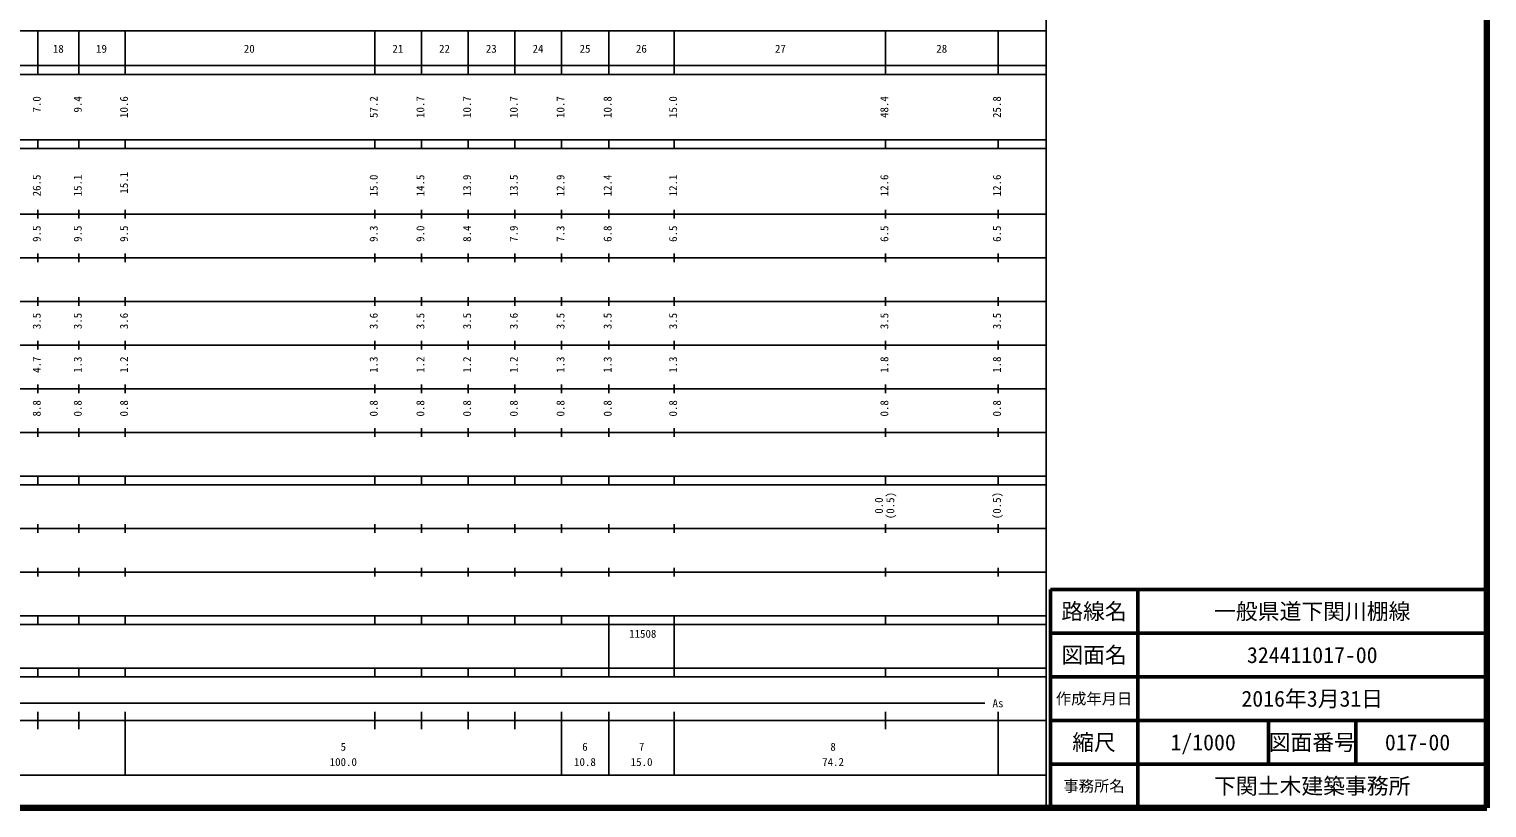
# Model space of a CAD drawing. Units: millimetres on the paper, enlarged 1000 times. Extents: x 40000 to 680000, y 20000 to 380000.
# Drawn here: x 346023 to 680000, y 20000 to 198357 of the extents above; entities that cross this region are included whole.
import ezdxf
from ezdxf.enums import TextEntityAlignment as Align

# ---------------------------------------------------------------- set-up
doc = ezdxf.new("R2010")
doc.units = ezdxf.units.MM
doc.header["$LTSCALE"] = 1000
for name, color, linetype, lineweight in [('M-TTL', 2, 'Continuous', 140), ('M-TTL-BAND', 7, 'Continuous', 25), ('M-TTL-FRAM', 2, 'Continuous', 50), ('M-TTL-LINE', 7, 'Continuous', 50)]:
    doc.layers.add(name, color=color, linetype=linetype, lineweight=lineweight)
doc.layers.add('M-TTL-TXT', color=7, linetype='Continuous')
doc.styles.add('ＭＳ ゴシック', font='')
doc.styles.get('ＭＳ ゴシック').set_extended_font_data('MS Gothic')

msp = doc.modelspace()

# ---------------------------------------------------------------- linework, layer by layer
at = {"layer": 'M-TTL'}
for p, q in [((680000, 20000), (680000, 380000)), ((40000, 20000), (680000, 20000))]:
    msp.add_line(p, q, dxfattribs=at)
at = {"layer": 'M-TTL-BAND'}
for p, q in [((579000, 20000), (579000, 370000)), ((68000, 198000), (579000, 198000)), ((348000, 188000), (348000, 198000)), ((357400, 188000), (357400, 198000)), ((368000, 188000), (368000, 198000)), ((425200, 188000), (425200, 198000)), ((435900, 188000), (435900, 198000)), ((446600, 188000), (446600, 198000)), ((457300, 188000), (457300, 198000)), ((468000, 188000), (468000, 198000)), ((478800, 188000), (478800, 198000)), ((493800, 188000), (493800, 198000)), ((542200, 188000), (542200, 198000)), ((568000, 188000), (568000, 198000)), ((40000, 190000), (579000, 190000)), ((40000, 188000), (579000, 188000)), ((40000, 173000), (579000, 173000)), ((40000, 171000), (579000, 171000)), ((348000, 171000), (348000, 173000)), ((357400, 171000), (357400, 173000)), ((368000, 171000), (368000, 173000)), ((425200, 171000), (425200, 173000)), ((435900, 171000), (435900, 173000)), ((446600, 171000), (446600, 173000)), ((457300, 171000), (457300, 173000)), ((468000, 171000), (468000, 173000)), ((478800, 171000), (478800, 173000)), ((493800, 171000), (493800, 173000)), ((542200, 171000), (542200, 173000)), ((568000, 171000), (568000, 173000)), ((348000, 155000), (348000, 157000)), ((357400, 155000), (357400, 157000)), ((368000, 155000), (368000, 157000)), ((425200, 155000), (425200, 157000)), ((435900, 155000), (435900, 157000)), ((446600, 155000), (446600, 157000)), ((457300, 155000), (457300, 157000)), ((468000, 155000), (468000, 157000)), ((478800, 155000), (478800, 157000)), ((493800, 155000), (493800, 157000)), ((542200, 155000), (542200, 157000)), ((568000, 155000), (568000, 157000)), ((40000, 156000), (579000, 156000)), ((348000, 145000), (348000, 147000)), ((357400, 145000), (357400, 147000)), ((368000, 145000), (368000, 147000)), ((425200, 145000), (425200, 147000)), ((435900, 145000), (435900, 147000)), ((446600, 145000), (446600, 147000)), ((457300, 145000), (457300, 147000)), ((468000, 145000), (468000, 147000)), ((478800, 145000), (478800, 147000)), ((493800, 145000), (493800, 147000)), ((542200, 145000), (542200, 147000)), ((568000, 145000), (568000, 147000)), ((46000, 146000), (579000, 146000)), ((348000, 135000), (348000, 137000)), ((357400, 135000), (357400, 137000)), ((368000, 135000), (368000, 137000)), ((425200, 135000), (425200, 137000)), ((435900, 135000), (435900, 137000)), ((446600, 135000), (446600, 137000)), ((457300, 135000), (457300, 137000)), ((468000, 135000), (468000, 137000)), ((478800, 135000), (478800, 137000)), ((493800, 135000), (493800, 137000)), ((542200, 135000), (542200, 137000)), ((568000, 135000), (568000, 137000)), ((52000, 136000), (579000, 136000)), ((348000, 125000), (348000, 127000)), ((357400, 125000), (357400, 127000)), ((368000, 125000), (368000, 127000)), ((425200, 125000), (425200, 127000)), ((435900, 125000), (435900, 127000)), ((446600, 125000), (446600, 127000)), ((457300, 125000), (457300, 127000)), ((468000, 125000), (468000, 127000)), ((478800, 125000), (478800, 127000)), ((493800, 125000), (493800, 127000)), ((542200, 125000), (542200, 127000)), ((568000, 125000), (568000, 127000)), ((46000, 126000), (579000, 126000)), ((348000, 115000), (348000, 117000)), ((357400, 115000), (357400, 117000)), ((368000, 115000), (368000, 117000)), ((425200, 115000), (425200, 117000)), ((435900, 115000), (435900, 117000)), ((446600, 115000), (446600, 117000)), ((457300, 115000), (457300, 117000)), ((468000, 115000), (468000, 117000)), ((478800, 115000), (478800, 117000)), ((493800, 115000), (493800, 117000)), ((542200, 115000), (542200, 117000)), ((568000, 115000), (568000, 117000)), ((52000, 116000), (579000, 116000)), ((348000, 105000), (348000, 107000)), ((357400, 105000), (357400, 107000)), ((368000, 105000), (368000, 107000)), ((425200, 105000), (425200, 107000)), ((435900, 105000), (435900, 107000)), ((446600, 105000), (446600, 107000)), ((457300, 105000), (457300, 107000)), ((468000, 105000), (468000, 107000)), ((478800, 105000), (478800, 107000)), ((493800, 105000), (493800, 107000)), ((542200, 105000), (542200, 107000)), ((568000, 105000), (568000, 107000)), ((46000, 106000), (579000, 106000)), ((40000, 96000), (579000, 96000)), ((40000, 94000), (579000, 94000)), ((348000, 94000), (348000, 96000)), ((357400, 94000), (357400, 96000)), ((368000, 94000), (368000, 96000)), ((425200, 94000), (425200, 96000)), ((435900, 94000), (435900, 96000)), ((446600, 94000), (446600, 96000)), ((457300, 94000), (457300, 96000)), ((468000, 94000), (468000, 96000)), ((478800, 94000), (478800, 96000)), ((493800, 94000), (493800, 96000)), ((542200, 94000), (542200, 96000)), ((568000, 94000), (568000, 96000)), ((49000, 84000), (579000, 84000)), ((348000, 83000), (348000, 85000)), ((357400, 83000), (357400, 85000)), ((368000, 83000), (368000, 85000)), ((425200, 83000), (425200, 85000)), ((435900, 83000), (435900, 85000)), ((446600, 83000), (446600, 85000)), ((457300, 83000), (457300, 85000)), ((468000, 83000), (468000, 85000)), ((478800, 83000), (478800, 85000)), ((493800, 83000), (493800, 85000)), ((542200, 83000), (542200, 85000)), ((568000, 83000), (568000, 85000)), ((40000, 74000), (579000, 74000)), ((348000, 73000), (348000, 75000)), ((357400, 73000), (357400, 75000)), ((368000, 73000), (368000, 75000)), ((425200, 73000), (425200, 75000)), ((435900, 73000), (435900, 75000)), ((446600, 73000), (446600, 75000)), ((457300, 73000), (457300, 75000)), ((468000, 73000), (468000, 75000)), ((478800, 73000), (478800, 75000)), ((493800, 73000), (493800, 75000)), ((542200, 73000), (542200, 75000)), ((568000, 73000), (568000, 75000)), ((40000, 64000), (579000, 64000)), ((348000, 62000), (348000, 64000)), ((357400, 62000), (357400, 64000)), ((368000, 62000), (368000, 64000)), ((425200, 62000), (425200, 64000)), ((435900, 62000), (435900, 64000)), ((446600, 62000), (446600, 64000)), ((457300, 62000), (457300, 64000)), ((468000, 62000), (468000, 64000)), ((478800, 62000), (478800, 64000)), ((493800, 62000), (493800, 64000)), ((542200, 62000), (542200, 64000)), ((568000, 62000), (568000, 64000)), ((40000, 62000), (579000, 62000)), ((478800, 52000), (478800, 62000)), ((493800, 52000), (493800, 62000)), ((40000, 52000), (579000, 52000)), ((348000, 50000), (348000, 52000)), ((357400, 50000), (357400, 52000)), ((368000, 50000), (368000, 52000)), ((425200, 50000), (425200, 52000)), ((435900, 50000), (435900, 52000)), ((446600, 50000), (446600, 52000)), ((457300, 50000), (457300, 52000)), ((468000, 50000), (468000, 52000)), ((478800, 50000), (478800, 52000)), ((493800, 50000), (493800, 52000)), ((542200, 50000), (542200, 52000)), ((568000, 50000), (568000, 52000)), ((40000, 50000), (579000, 50000)), ((109671, 44000), (565000, 44000)), ((348000, 38000), (348000, 42000)), ((357400, 38000), (357400, 42000)), ((368000, 27500), (368000, 42000)), ((425200, 38000), (425200, 42000)), ((435900, 38000), (435900, 42000)), ((446600, 38000), (446600, 42000)), ((457300, 38000), (457300, 42000)), ((468000, 27500), (468000, 42000)), ((478800, 27500), (478800, 42000)), ((493800, 27500), (493800, 42000)), ((542200, 38000), (542200, 42000)), ((568000, 27500), (568000, 42000)), ((40000, 40000), (579000, 40000)), ((68000, 27500), (579000, 27500))]:
    msp.add_line(p, q, dxfattribs=at)
at = {"layer": 'M-TTL-FRAM'}
for p, q in [((680000, 70000), (580000, 70000)), ((580000, 70000), (580000, 20000))]:
    msp.add_line(p, q, dxfattribs=at)
at = {"layer": 'M-TTL-LINE'}
for p, q in [((600000, 70000), (600000, 20000)), ((680000, 60000), (580000, 60000)), ((680000, 50000), (580000, 50000)), ((680000, 40000), (580000, 40000)), ((630000, 40000), (630000, 30000)), ((650000, 40000), (650000, 30000)), ((680000, 30000), (580000, 30000))]:
    msp.add_line(p, q, dxfattribs=at)

# ---------------------------------------------------------------- texts
at = {"layer": 'M-TTL-BAND', "style": 'ＭＳ ゴシック'}
for s, p in [('18', (352697, 192405)), ('19', (362595, 192405)), ('20', (396455, 192405)), ('21', (430494, 192405)), ('22', (441189, 192405)), ('23', (451907, 192405)), ('24', (462614, 192405)), ('25', (473386, 192405)), ('26', (486291, 192405)), ('27', (518148, 192405)), ('28', (555107, 192405)), ('As', (568000, 42500)), ('5', (418000, 32523)), ('6', (473358, 32523)), ('7', (486349, 32523)), ('8', (530216, 32523)), ('100.0', (418000, 29033)), ('10.8', (473358, 29033)), ('15.0', (486349, 29033)), ('74.2', (530216, 29033))]:
    msp.add_text(s, height=1833, dxfattribs=at).set_placement(p, align=Align.BOTTOM_CENTER)
for s, p in [('7.0', (347750, 183000)), ('9.4', (357150, 183000)), ('10.6', (367750, 183000)), ('57.2', (424950, 183000)), ('10.7', (435650, 183000)), ('10.7', (446350, 183000)), ('10.7', (457050, 183000)), ('10.7', (467750, 183000)), ('10.8', (478550, 183000)), ('15.0', (493550, 183000)), ('48.4', (541950, 183000)), ('25.8', (567750, 183000)), ('26.5', (347750, 165049)), ('15.1', (357150, 165049)), ('15.1', (367750, 165674)), ('15.0', (424950, 165049)), ('14.5', (435650, 165049)), ('13.9', (446350, 165049)), ('13.5', (457050, 165049)), ('12.9', (467750, 165049)), ('12.4', (478550, 165049)), ('12.1', (493550, 165049)), ('12.6', (541950, 165049)), ('12.6', (567750, 165049)), ('9.5', (347750, 153375)), ('9.5', (357150, 153375)), ('9.5', (367750, 153375)), ('9.3', (424950, 153375)), ('9.0', (435650, 153375)), ('8.4', (446350, 153375)), ('7.9', (457050, 153375)), ('7.3', (467750, 153375)), ('6.8', (478550, 153375)), ('6.5', (493550, 153375)), ('6.5', (541950, 153375)), ('6.5', (567750, 153375)), ('3.5', (347750, 133375)), ('3.5', (357150, 133375)), ('3.6', (367750, 133375)), ('3.6', (424950, 133375)), ('3.5', (435650, 133375)), ('3.5', (446350, 133375)), ('3.6', (457050, 133375)), ('3.5', (467750, 133375)), ('3.5', (478550, 133375)), ('3.5', (493550, 133375)), ('3.5', (541950, 133375)), ('3.5', (567750, 133375)), ('4.7', (347750, 123375)), ('1.3', (357150, 123375)), ('1.2', (367750, 123375)), ('1.3', (424950, 123375)), ('1.2', (435650, 123375)), ('1.2', (446350, 123375)), ('1.2', (457050, 123375)), ('1.3', (467750, 123375)), ('1.3', (478550, 123375)), ('1.3', (493550, 123375)), ('1.8', (541950, 123375)), ('1.8', (567750, 123375)), ('8.8', (347750, 113375)), ('0.8', (357150, 113375)), ('0.8', (367750, 113375)), ('0.8', (424950, 113375)), ('0.8', (435650, 113375)), ('0.8', (446350, 113375)), ('0.8', (457050, 113375)), ('0.8', (467750, 113375)), ('0.8', (478550, 113375)), ('0.8', (493550, 113375)), ('0.8', (541950, 113375)), ('0.8', (567750, 113375)), ('0.0', (540700, 91109))]:
    msp.add_text(s, height=1833, rotation=90, dxfattribs=at).set_placement(p, align=Align.MIDDLE_RIGHT)
for p in [(543319, 89234), (567750, 89234)]:
    msp.add_text('(0.5)', height=1833, rotation=90, dxfattribs=at).set_placement(p, align=Align.MIDDLE_CENTER)
msp.add_text('11508', height=1833, dxfattribs=at).set_placement((483492, 58405), align=Align.BOTTOM_LEFT)
at = {"layer": 'M-TTL-TXT', "style": 'ＭＳ ゴシック'}
for s, height, p in [('路線名', 3666, (590000, 65000)), ('路線名', 3666, (590000, 65000)), ('一般県道下関川棚線', 3666, (640000, 65000)), ('図面名', 3666, (590000, 55000)), ('図面名', 3666, (590000, 55000)), ('324411017-00', 3666, (640000, 55000)), ('2016年3月31日', 3666, (640000, 45000)), ('作成年月日', 2566, (590000, 45000)), ('作成年月日', 2566, (590000, 45000)), ('縮尺', 3666, (590000, 35000)), ('縮尺', 3666, (590000, 35000)), ('1/1000', 3666, (615000, 35000)), ('図面番号', 3666, (640000, 35000)), ('図面番号', 3666, (640000, 35000)), ('017-00', 3666, (664125, 35000)), ('下関土木建築事務所', 3666, (640000, 25000)), ('事務所名', 2566, (590000, 25000)), ('事務所名', 2566, (590000, 25000))]:
    msp.add_text(s, height=height, dxfattribs=at).set_placement(p, align=Align.MIDDLE_CENTER)

doc.saveas('drawing.dxf')
